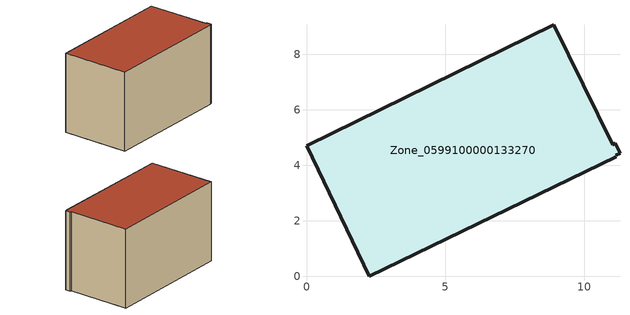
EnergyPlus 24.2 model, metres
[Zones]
Zone_0599100000133270
 floor ground (C_G): 11.29,4.44 11.13,4.36 11.16,4.32 2.26,0 0,4.7 8.91,9.07 11.02,4.75 11.11,4.79 z0
 wall outside (C_F): 11.29,4.44 11.11,4.79 11.02,4.75 8.91,9.07 0,4.7 2.26,0 11.16,4.32 11.13,4.36 11.29,4.44 z0:6.1
 roof outside (C_R): 11.13,4.36 11.29,4.44 11.11,4.79 11.02,4.75 8.91,9.07 0,4.7 2.26,0 11.16,4.32 z6.1
[BUILDING]
Pand.0599100000133270: North Axis=0; Terrain=City; Loads Convergence Tolerance Value=0.04; Temperature Convergence Tolerance Value=0.4; Solar Distribution=FullExterior; Maximum Number of Warmup Days=25; Minimum Number of Warmup Days=1
[Site:Location]
Rotterdam.The.Hague.AP_ZH_NLD Design_Conditions: Latitude=51.96; Longitude=4.45; Time Zone=1; Elevation=-4.5
[SITE:GROUNDTEMPERATURE:BUILDINGSURFACE]
18, 18, 18, 18, 18, 18, 18, 18, 18, 18, 18, 18
[MATERIAL] Thermal Absorptance=0.9; Solar Absorptance=0.7; Visible Absorptance=0.7
Name | Roughness | Thickness | Conductivity | Density | Specific Heat
G.TC.1946-1964 | MediumSmooth | 0.15 | 1 | 540 | 1210
F.TC.1946-1964 | Rough | 0.3 | 0.857143 | 1920 | 840
R.TC.1946-1964 | MediumRough | 0.2 | 0.235294 | 1500 | 1000
[CONSTRUCTION]
C_G: G.TC.1946-1964
C_F: F.TC.1946-1964
C_R: R.TC.1946-1964
[ZONE]
Zone_0599100000133270: Type=1; Multiplier=1; Ceiling Height=Autocalculate; Volume=Autocalculate; Floor Area=autocalculate; Part of Total Floor Area=Yes
[ZONEINFILTRATION:DESIGNFLOWRATE]
Infil_Zone_0599100000133270: Zone or ZoneList or Space or SpaceList=Zone_0599100000133270; Schedule=AlwaysOn; Design Flow Rate Calculation Method=Flow/Area; Flow Rate per Floor Area=0.003; Constant Term Coefficient=1; Temperature Term Coefficient=0; Velocity Term Coefficient=0; Velocity Squared Term Coefficient=0
[HVACTEMPLATE:ZONE:IDEALLOADSAIRSYSTEM]
Zone_0599100000133270: Maximum Heating Supply Air Temperature=50; Minimum Cooling Supply Air Temperature=13; Maximum Heating Supply Air Humidity Ratio=0.0156; Minimum Cooling Supply Air Humidity Ratio=0.0077; Heating Limit=NoLimit; Cooling Limit=NoLimit; Dehumidification Control Type=ConstantSensibleHeatRatio; Cooling Sensible Heat Ratio=0.7; Dehumidification Setpoint=60; Humidification Control Type=None; Humidification Setpoint=30; Outdoor Air Method=None; Outdoor Air Flow Rate per Person=0.00944; Outdoor Air Flow Rate per Zone Floor Area=0; Outdoor Air Flow Rate per Zone=0; Demand Controlled Ventilation Type=None; Outdoor Air Economizer Type=NoEconomizer; Heat Recovery Type=None; Sensible Heat Recovery Effectiveness=0.7; Latent Heat Recovery Effectiveness=0.65
[ZONECONTROL:THERMOSTAT]
ThermostatControl_Zone_0599100000133270: Zone or ZoneList=Zone_0599100000133270; Control Type Schedule=DualSetpointControlType; Control 1=Thermostat_Zone_0599100000133270; Temperature Difference Between Cutout And Setpoint=0
[THERMOSTATSETPOINT:DUALSETPOINT]
Thermostat_Zone_0599100000133270: Heating Setpoint Temperature Schedule=HeatingSetpoint_Zone_0599100000133270; Cooling Setpoint Temperature Schedule=CoolingSetpoint_Zone_0599100000133270
[SCHEDULE:COMPACT]
HeatingSetpoint_Zone_0599100000133270: Through: 12/31, For: AllDays, Until: 24:00, 21
CoolingSetpoint_Zone_0599100000133270: Through: 12/31, For: AllDays, Until: 24:00, 24
DualSetpointControlType: Through: 12/31, For: AllDays, Until: 24:00, 4
AlwaysOn: Through: 12/31, For: AllDays, Until: 24:00, 1
